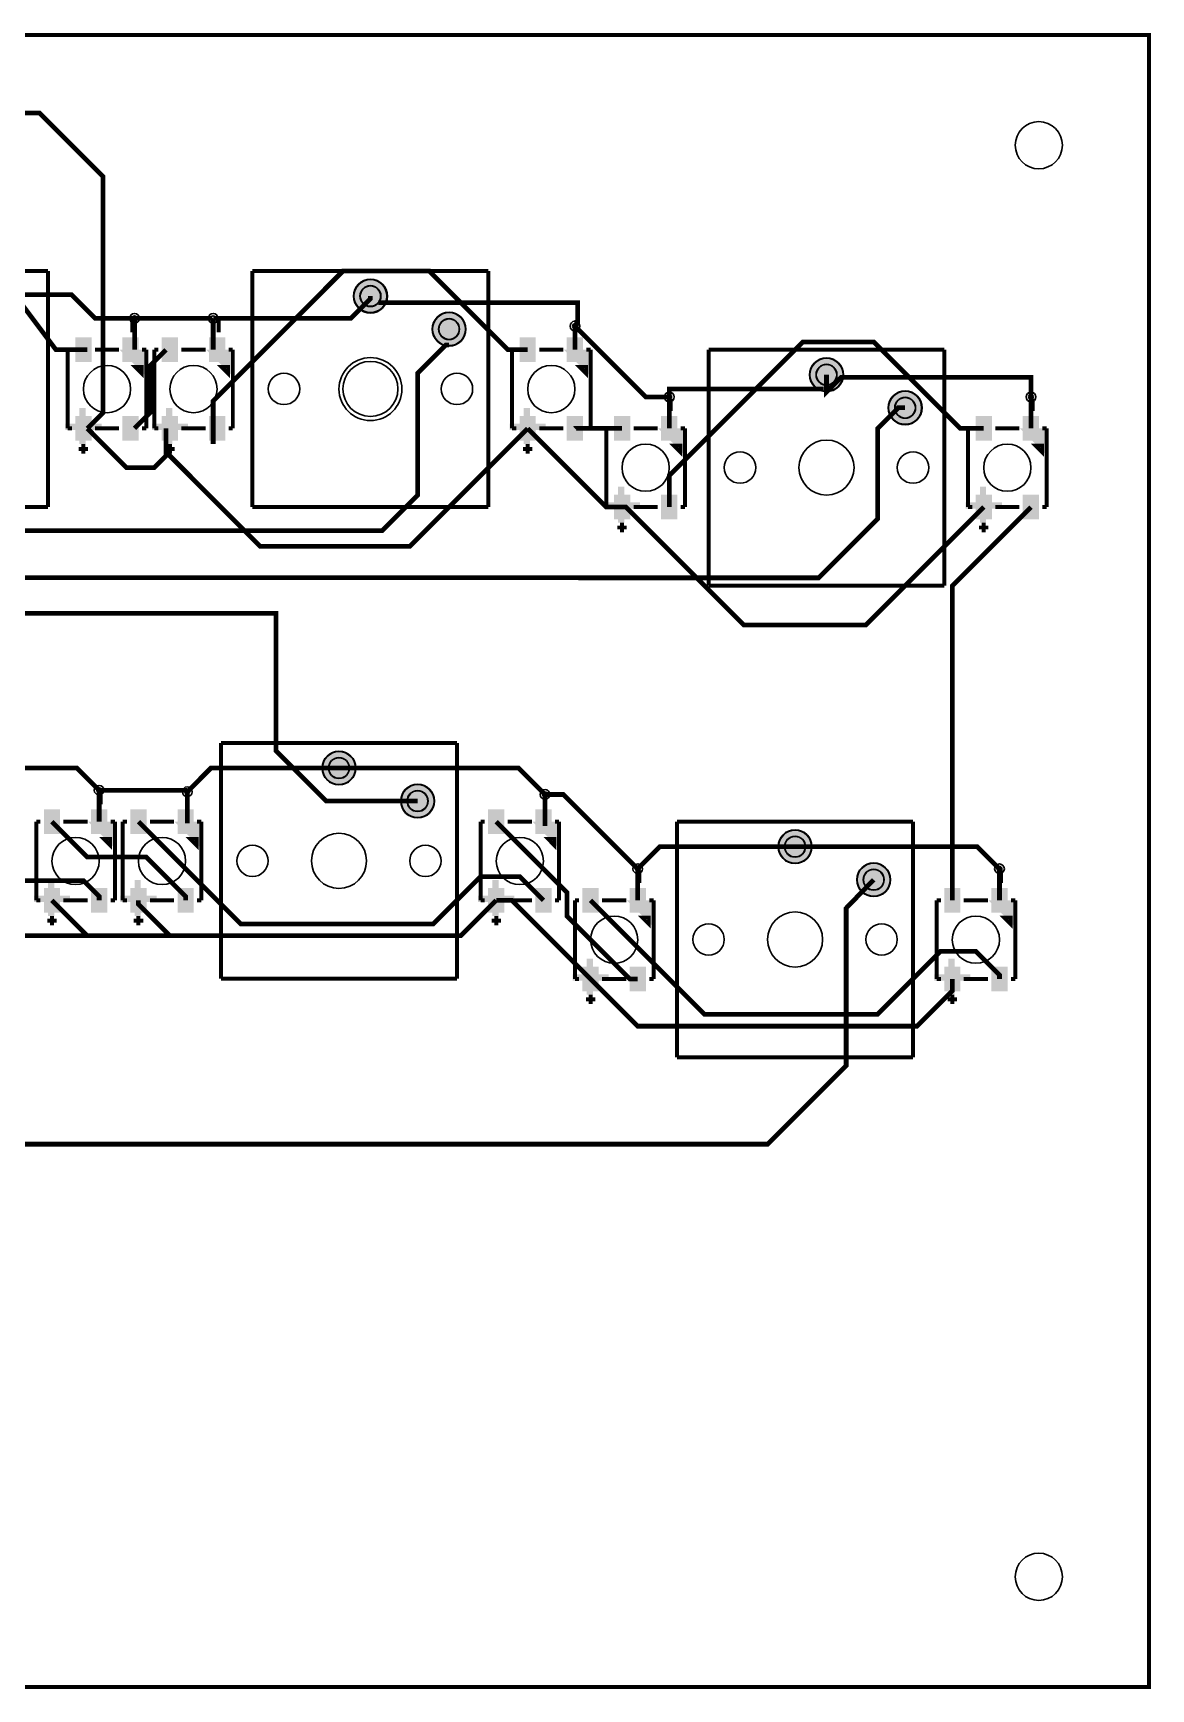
# Model space of a CAD drawing. Header units: millimetres. Extents: x -103 to 103, y -53 to 55.
# Drawn here: x 31.6 to 102.6, y -52.6 to 52.6 of the extents above; entities that cross this region are included whole.
import ezdxf

# ---------------------------------------------------------------- set-up
doc = ezdxf.new("R2010")
doc.units = ezdxf.units.MM
for name, color, linetype, true_color in [('BoardOutLine', 7, 'Continuous', 0xff00ff), ('BottomLayer', 7, 'Continuous', 0x0000ff), ('BottomSolderMaskLayer', 7, 'Continuous', 0xaa00ff), ('Document', 7, 'Continuous', 0xffffff), ('Hole', 7, 'Continuous', 0x222222), ('Inner1', 7, 'Continuous', 0x999966), ('Multi-Layer', 7, 'Continuous', 0xc0c0c0), ('TopLayer', 7, 'Continuous', 0xff0000), ('TopPasteMaskLayer', 7, 'Continuous', 0x808080), ('TopSilkLayer', 7, 'Continuous', 0xffcc00), ('TopSolderMaskLayer', 7, 'Continuous', 0x800080)]:
    doc.layers.add(name, color=color, linetype=linetype, true_color=true_color)

msp = doc.modelspace()

# ---------------------------------------------------------------- hatches: boundary and pattern name
at = {"layer": 'BottomSolderMaskLayer'}
for points in [[(51.9245999491999, 35.90982981965965, 1), (54.0754000508001, 35.90982981965965, 1)], [(56.9245999491999, 33.81000762001531, 1), (59.0754000508001, 33.81000762001531, 1)], [(80.9245999491999, 30.90982981965965, 1), (83.0754000508001, 30.90982981965965, 1)], [(85.9245999491999, 28.810007620015313, 1), (88.0754000508001, 28.810007620015313, 1)], [(49.9245999491999, 5.909829819659535, 1), (52.0754000508001, 5.909829819659535, 1)], [(54.9245999491999, 3.810007620015199, 1), (57.0754000508001, 3.810007620015199, 1)], [(78.9245999491999, 0.9098298196596488, 1), (81.0754000508001, 0.9098298196596488, 1)], [(83.92459994920013, -1.1899923799848011, 1), (86.07540005080033, -1.1899923799848011, 1)]]:
    msp.add_hatch(color=256, dxfattribs=at).paths.add_polyline_path(points)
at = {"layer": 'Document'}
for points in [[(37.1500127000254, 32.5), (37.05001270002526, 32.5), (37.1500127000254, 32.39999999999998), (38.75001270002531, 30.799999999999955), (38.75001270002531, 32.5)], [(42.649987299974555, 32.5), (42.549987299974646, 32.5), (42.649987299974555, 32.39999999999998), (44.24998729997469, 30.799999999999955), (44.24998729997469, 32.5)], [(65.40000000000009, 32.5), (65.30000000000018, 32.5), (65.40000000000009, 32.39999999999998), (67.00000000000023, 30.799999999999955), (67.00000000000023, 32.5)], [(34.500025400050845, 26.5), (34.500025400050845, 28.799999999999955), (34.8000254000508, 28.799999999999955), (34.90002540005071, 28.799999999999955), (34.90002540005071, 28.699999999999932), (34.90002540005071, 26.5), (34.500025400050845, 26.5)], [(40, 26.5), (40, 28.799999999999955), (40.3000254000508, 28.799999999999955), (40.40000000000009, 28.799999999999955), (40.40000000000009, 28.699999999999932), (40.40000000000009, 26.5), (40, 26.5)], [(62.750012700025536, 26.5), (62.750012700025536, 28.799999999999955), (63.05001270002549, 28.799999999999955), (63.15001270002563, 28.799999999999955), (63.15001270002563, 28.699999999999932), (63.15001270002563, 26.5), (62.750012700025536, 26.5)], [(33.59999999999991, 27.800000000000068), (33.59999999999991, 27.399999999999977), (35.90002540005071, 27.399999999999977), (35.90002540005071, 27.800000000000068)], [(39.100000000000136, 27.800000000000068), (39.100000000000136, 27.399999999999977), (41.399999999999864, 27.399999999999977), (41.399999999999864, 27.800000000000068)], [(61.8499872999746, 27.800000000000068), (61.8499872999746, 27.399999999999977), (64.1500127000254, 27.399999999999977), (64.1500127000254, 27.800000000000068)], [(71.40000000000009, 27.5), (71.29999999999995, 27.5), (71.40000000000009, 27.399999999999977), (73, 25.799999999999955), (73, 27.5)], [(94.40000000000009, 27.5), (94.30000000000018, 27.5), (94.40000000000009, 27.399999999999977), (96, 25.799999999999955), (96, 27.5)], [(68.75001270002554, 21.5), (68.75001270002554, 23.800000000000068), (69.05001270002549, 23.800000000000068), (69.1500127000254, 23.800000000000068), (69.1500127000254, 23.700000000000045), (69.1500127000254, 21.5), (68.75001270002554, 21.5)], [(91.75001270002531, 21.5), (91.75001270002531, 23.800000000000068), (92.05001270002526, 23.800000000000068), (92.1500127000254, 23.800000000000068), (92.1500127000254, 23.700000000000045), (92.1500127000254, 21.5), (91.75001270002531, 21.5)], [(67.8499872999746, 22.800000000000068), (67.8499872999746, 22.399999999999977), (70.1500127000254, 22.399999999999977), (70.1500127000254, 22.800000000000068)], [(90.8499872999746, 22.800000000000068), (90.8499872999746, 22.399999999999977), (93.1500127000254, 22.399999999999977), (93.1500127000254, 22.800000000000068)], [(35.1500127000254, 2.5), (35.049987299974646, 2.5), (35.1500127000254, 2.3999999999999773), (36.749987299974464, 0.8000000000000682), (36.749987299974464, 2.5)], [(40.6500127000254, 2.5), (40.55001270002549, 2.5), (40.6500127000254, 2.3999999999999773), (42.250012700025536, 0.8000000000000682), (42.250012700025536, 2.5)], [(63.40000000000009, 2.5), (63.299999999999955, 2.5), (63.40000000000009, 2.3999999999999773), (65, 0.8000000000000682), (65, 2.5)], [(32.50002540005062, -3.5), (32.50002540005062, -1.2000000000000455), (32.8000254000508, -1.2000000000000455), (32.899999999999864, -1.2000000000000455), (32.899999999999864, -1.3000000000000682), (32.899999999999864, -3.5), (32.50002540005062, -3.5)], [(38.000025400050845, -3.5), (38.000025400050845, -1.2000000000000455), (38.3000254000508, -1.2000000000000455), (38.400025400050936, -1.2000000000000455), (38.400025400050936, -1.3000000000000682), (38.400025400050936, -3.5), (38.000025400050845, -3.5)], [(60.750012700025536, -3.5), (60.750012700025536, -1.2000000000000455), (61.05001270002549, -1.2000000000000455), (61.1500127000254, -1.2000000000000455), (61.1500127000254, -1.3000000000000682), (61.1500127000254, -3.5), (60.750012700025536, -3.5)], [(31.59997459994929, -2.2000000000000455), (31.59997459994929, -2.6000000000000227), (33.899999999999864, -2.6000000000000227), (33.899999999999864, -2.2000000000000455)], [(37.100000000000136, -2.2000000000000455), (37.100000000000136, -2.6000000000000227), (39.400025400050936, -2.6000000000000227), (39.400025400050936, -2.2000000000000455)], [(59.8499872999746, -2.2000000000000455), (59.8499872999746, -2.6000000000000227), (62.1500127000254, -2.6000000000000227), (62.1500127000254, -2.2000000000000455)], [(69.39999999999986, -2.500025400050845), (69.29999999999995, -2.500025400050845), (69.39999999999986, -2.6000254000508676), (71, -4.200025400050777), (71, -2.500025400050845)], [(92.40000000000009, -2.5000000000001137), (92.30000000000018, -2.5000000000001137), (92.40000000000009, -2.6000000000000227), (94.00000000000023, -4.2000000000000455), (94.00000000000023, -2.5000000000001137)], [(66.75001270002531, -8.500025400050731), (66.75001270002531, -6.20002540005089), (67.05001270002549, -6.20002540005089), (67.1500127000254, -6.20002540005089), (67.1500127000254, -6.300025400050799), (67.1500127000254, -8.500025400050731), (66.75001270002531, -8.500025400050731)], [(89.75001270002554, -8.5), (89.75001270002554, -6.2000000000000455), (90.05001270002549, -6.2000000000000455), (90.15001270002563, -6.2000000000000455), (90.15001270002563, -6.300000000000068), (90.15001270002563, -8.5), (89.75001270002554, -8.5)], [(65.8499872999746, -7.20002540005089), (65.8499872999746, -7.600025400050754), (68.1500127000254, -7.600025400050754), (68.1500127000254, -7.20002540005089)], [(88.8499872999746, -7.199999999999932), (88.8499872999746, -7.600000000000023), (91.1500127000254, -7.600000000000023), (91.1500127000254, -7.199999999999932)]]:
    msp.add_hatch(color=256, dxfattribs=at).paths.add_polyline_path(points)
at = {"layer": 'Multi-Layer'}
for points in [[(51.95, 35.90982981965965, 1), (54.05, 35.90982981965965, 1)], [(56.95, 33.81000762001531, 1), (59.05, 33.81000762001531, 1)], [(80.95, 30.90982981965965, 1), (83.05, 30.90982981965965, 1)], [(85.95, 28.810007620015313, 1), (88.05, 28.810007620015313, 1)], [(49.95, 5.909829819659535, 1), (52.05, 5.909829819659535, 1)], [(54.95, 3.810007620015199, 1), (57.05, 3.810007620015199, 1)], [(78.95, 0.9098298196596488, 1), (81.05, 0.9098298196596488, 1)], [(83.95000000000023, -1.1899923799848011, 1), (86.05000000000022, -1.1899923799848011, 1)]]:
    msp.add_hatch(color=256, dxfattribs=at).paths.add_polyline_path(points)
at = {"layer": 'TopLayer'}
for points in [[(34.25102870205751, 31.749428498857014), (34.25102870205751, 33.250571501142986), (35.249250698501555, 33.250571501142986), (35.249250698501555, 31.749428498857014)], [(37.25077470154929, 31.749428498857014), (37.25077470154929, 33.250571501142986), (38.248996697993334, 33.250571501142986), (38.248996697993334, 31.749428498857014)], [(39.75102870205728, 31.749428498857014), (39.75102870205728, 33.250571501142986), (40.74922529845048, 33.250571501142986), (40.74922529845048, 31.749428498857014)], [(42.75074930149867, 31.749428498857014), (42.75074930149867, 33.250571501142986), (43.74899669799356, 33.250571501142986), (43.74899669799356, 31.749428498857014)], [(62.501016002031974, 31.749428498857014), (62.501016002031974, 33.250571501142986), (63.49923799847602, 33.250571501142986), (63.49923799847602, 31.749428498857014)], [(65.50076200152421, 31.749428498857014), (65.50076200152421, 33.250571501142986), (66.49898399796803, 33.250571501142986), (66.49898399796803, 31.749428498857014)], [(34.25102870205751, 26.750698501396982), (34.25102870205751, 28.249301498603018), (35.249250698501555, 28.249301498603018), (35.249250698501555, 26.750698501396982)], [(37.25077470154929, 26.750698501396982), (37.25077470154929, 28.249301498603018), (38.248996697993334, 28.249301498603018), (38.248996697993334, 26.750698501396982)], [(39.75102870205728, 26.750698501396982), (39.75102870205728, 28.249301498603018), (40.74922529845048, 28.249301498603018), (40.74922529845048, 26.750698501396982)], [(42.75074930149867, 26.750698501396982), (42.75074930149867, 28.249301498603018), (43.74899669799356, 28.249301498603018), (43.74899669799356, 26.750698501396982)], [(62.501016002031974, 26.750698501396982), (62.501016002031974, 28.249301498603018), (63.49923799847602, 28.249301498603018), (63.49923799847602, 26.750698501396982)], [(65.50076200152421, 26.750698501396982), (65.50076200152421, 28.249301498603018), (66.49898399796803, 28.249301498603018), (66.49898399796803, 26.750698501396982)], [(68.50101600203197, 26.749428498857014), (68.50101600203197, 28.250571501142986), (69.49923799847602, 28.250571501142986), (69.49923799847602, 26.749428498857014)], [(71.50076200152398, 26.749428498857014), (71.50076200152398, 28.250571501142986), (72.49898399796803, 28.250571501142986), (72.49898399796803, 26.749428498857014)], [(91.50101600203197, 26.749428498857014), (91.50101600203197, 28.250571501142986), (92.49923799847602, 28.250571501142986), (92.49923799847602, 26.749428498857014)], [(94.50076200152398, 26.749428498857014), (94.50076200152398, 28.250571501142986), (95.49898399796803, 28.250571501142986), (95.49898399796803, 26.749428498857014)], [(68.50101600203197, 21.750698501396982), (68.50101600203197, 23.249301498602904), (69.49923799847602, 23.249301498602904), (69.49923799847602, 21.750698501396982)], [(71.50076200152398, 21.750698501396982), (71.50076200152398, 23.249301498602904), (72.49898399796803, 23.249301498602904), (72.49898399796803, 21.750698501396982)], [(91.50101600203197, 21.750698501396982), (91.50101600203197, 23.249301498602904), (92.49923799847602, 23.249301498602904), (92.49923799847602, 21.750698501396982)], [(94.50076200152398, 21.750698501396982), (94.50076200152398, 23.249301498602904), (95.49898399796803, 23.249301498602904), (95.49898399796803, 21.750698501396982)], [(32.25102870205751, 1.7494284988569007), (32.25102870205751, 3.2505715011429857), (33.24922529845071, 3.2505715011429857), (33.24922529845071, 1.7494284988569007)], [(35.250749301498445, 1.7494284988569007), (35.250749301498445, 3.2505715011429857), (36.24897129794249, 3.2505715011429857), (36.24897129794249, 1.7494284988569007)], [(37.75102870205728, 1.7494284988569007), (37.75102870205728, 3.2505715011429857), (38.74925069850133, 3.2505715011429857), (38.74925069850133, 1.7494284988569007)], [(40.75077470154952, 1.7494284988569007), (40.75077470154952, 3.2505715011429857), (41.748996697993334, 3.2505715011429857), (41.748996697993334, 1.7494284988569007)], [(60.501016002031974, 1.7494284988569007), (60.501016002031974, 3.2505715011429857), (61.49923799847602, 3.2505715011429857), (61.49923799847602, 1.7494284988569007)], [(63.50076200152398, 1.7494284988569007), (63.50076200152398, 3.2505715011429857), (64.49898399796803, 3.2505715011429857), (64.49898399796803, 1.7494284988569007)], [(32.25102870205751, -3.2493014986030175), (32.25102870205751, -1.7506985013969825), (33.24922529845071, -1.7506985013969825), (33.24922529845071, -3.2493014986030175)], [(35.250749301498445, -3.2493014986030175), (35.250749301498445, -1.7506985013969825), (36.24897129794249, -1.7506985013969825), (36.24897129794249, -3.2493014986030175)], [(37.75102870205728, -3.2493014986030175), (37.75102870205728, -1.7506985013969825), (38.74925069850133, -1.7506985013969825), (38.74925069850133, -3.2493014986030175)], [(40.75077470154952, -3.2493014986030175), (40.75077470154952, -1.7506985013969825), (41.748996697993334, -1.7506985013969825), (41.748996697993334, -3.2493014986030175)], [(60.501016002031974, -3.2493014986030175), (60.501016002031974, -1.7506985013969825), (61.49923799847602, -1.7506985013969825), (61.49923799847602, -3.2493014986030175)], [(63.50076200152398, -3.2493014986030175), (63.50076200152398, -1.7506985013969825), (64.49898399796803, -1.7506985013969825), (64.49898399796803, -3.2493014986030175)], [(66.5010160020322, -3.2505969011938305), (66.5010160020322, -1.7494538989078592), (67.49923799847602, -1.7494538989078592), (67.49923799847602, -3.2505969011938305)], [(69.50076200152398, -3.2505969011938305), (69.50076200152398, -1.7494538989078592), (70.49898399796803, -1.7494538989078592), (70.49898399796803, -3.2505969011938305)], [(89.50101600203197, -3.2505715011430993), (89.50101600203197, -1.7494284988570143), (90.49923799847602, -1.7494284988570143), (90.49923799847602, -3.2505715011430993)], [(92.50076200152421, -3.2505715011430993), (92.50076200152421, -1.7494284988570143), (93.49898399796803, -1.7494284988570143), (93.49898399796803, -3.2505715011430993)], [(66.5010160020322, -8.249326898653862), (66.5010160020322, -6.750723901447827), (67.49923799847602, -6.750723901447827), (67.49923799847602, -8.249326898653862)], [(69.50076200152398, -8.249326898653862), (69.50076200152398, -6.750723901447827), (70.49898399796803, -6.750723901447827), (70.49898399796803, -8.249326898653862)], [(89.50101600203197, -8.249301498603018), (89.50101600203197, -6.7506985013969825), (90.49923799847602, -6.7506985013969825), (90.49923799847602, -8.249301498603018)], [(92.50076200152421, -8.249301498603018), (92.50076200152421, -6.7506985013969825), (93.49898399796803, -6.7506985013969825), (93.49898399796803, -8.249301498603018)]]:
    msp.add_hatch(color=256, dxfattribs=at).paths.add_polyline_path(points)
at = {"layer": 'TopPasteMaskLayer'}
for points in [[(34.25102870205751, 31.749428498857014), (34.25102870205751, 33.250571501142986), (35.249250698501555, 33.250571501142986), (35.249250698501555, 31.749428498857014)], [(37.25077470154929, 31.749428498857014), (37.25077470154929, 33.250571501142986), (38.248996697993334, 33.250571501142986), (38.248996697993334, 31.749428498857014)], [(39.75102870205728, 31.749428498857014), (39.75102870205728, 33.250571501142986), (40.74922529845048, 33.250571501142986), (40.74922529845048, 31.749428498857014)], [(42.75074930149867, 31.749428498857014), (42.75074930149867, 33.250571501142986), (43.74899669799356, 33.250571501142986), (43.74899669799356, 31.749428498857014)], [(62.501016002031974, 31.749428498857014), (62.501016002031974, 33.250571501142986), (63.49923799847602, 33.250571501142986), (63.49923799847602, 31.749428498857014)], [(65.50076200152421, 31.749428498857014), (65.50076200152421, 33.250571501142986), (66.49898399796803, 33.250571501142986), (66.49898399796803, 31.749428498857014)], [(34.25102870205751, 26.750698501396982), (34.25102870205751, 28.249301498603018), (35.249250698501555, 28.249301498603018), (35.249250698501555, 26.750698501396982)], [(37.25077470154929, 26.750698501396982), (37.25077470154929, 28.249301498603018), (38.248996697993334, 28.249301498603018), (38.248996697993334, 26.750698501396982)], [(39.75102870205728, 26.750698501396982), (39.75102870205728, 28.249301498603018), (40.74922529845048, 28.249301498603018), (40.74922529845048, 26.750698501396982)], [(42.75074930149867, 26.750698501396982), (42.75074930149867, 28.249301498603018), (43.74899669799356, 28.249301498603018), (43.74899669799356, 26.750698501396982)], [(62.501016002031974, 26.750698501396982), (62.501016002031974, 28.249301498603018), (63.49923799847602, 28.249301498603018), (63.49923799847602, 26.750698501396982)], [(65.50076200152421, 26.750698501396982), (65.50076200152421, 28.249301498603018), (66.49898399796803, 28.249301498603018), (66.49898399796803, 26.750698501396982)], [(68.50101600203197, 26.749428498857014), (68.50101600203197, 28.250571501142986), (69.49923799847602, 28.250571501142986), (69.49923799847602, 26.749428498857014)], [(71.50076200152398, 26.749428498857014), (71.50076200152398, 28.250571501142986), (72.49898399796803, 28.250571501142986), (72.49898399796803, 26.749428498857014)], [(91.50101600203197, 26.749428498857014), (91.50101600203197, 28.250571501142986), (92.49923799847602, 28.250571501142986), (92.49923799847602, 26.749428498857014)], [(94.50076200152398, 26.749428498857014), (94.50076200152398, 28.250571501142986), (95.49898399796803, 28.250571501142986), (95.49898399796803, 26.749428498857014)], [(68.50101600203197, 21.750698501396982), (68.50101600203197, 23.249301498602904), (69.49923799847602, 23.249301498602904), (69.49923799847602, 21.750698501396982)], [(71.50076200152398, 21.750698501396982), (71.50076200152398, 23.249301498602904), (72.49898399796803, 23.249301498602904), (72.49898399796803, 21.750698501396982)], [(91.50101600203197, 21.750698501396982), (91.50101600203197, 23.249301498602904), (92.49923799847602, 23.249301498602904), (92.49923799847602, 21.750698501396982)], [(94.50076200152398, 21.750698501396982), (94.50076200152398, 23.249301498602904), (95.49898399796803, 23.249301498602904), (95.49898399796803, 21.750698501396982)], [(32.25102870205751, 1.7494284988569007), (32.25102870205751, 3.2505715011429857), (33.24922529845071, 3.2505715011429857), (33.24922529845071, 1.7494284988569007)], [(35.250749301498445, 1.7494284988569007), (35.250749301498445, 3.2505715011429857), (36.24897129794249, 3.2505715011429857), (36.24897129794249, 1.7494284988569007)], [(37.75102870205728, 1.7494284988569007), (37.75102870205728, 3.2505715011429857), (38.74925069850133, 3.2505715011429857), (38.74925069850133, 1.7494284988569007)], [(40.75077470154952, 1.7494284988569007), (40.75077470154952, 3.2505715011429857), (41.748996697993334, 3.2505715011429857), (41.748996697993334, 1.7494284988569007)], [(60.501016002031974, 1.7494284988569007), (60.501016002031974, 3.2505715011429857), (61.49923799847602, 3.2505715011429857), (61.49923799847602, 1.7494284988569007)], [(63.50076200152398, 1.7494284988569007), (63.50076200152398, 3.2505715011429857), (64.49898399796803, 3.2505715011429857), (64.49898399796803, 1.7494284988569007)], [(32.25102870205751, -3.2493014986030175), (32.25102870205751, -1.7506985013969825), (33.24922529845071, -1.7506985013969825), (33.24922529845071, -3.2493014986030175)], [(35.250749301498445, -3.2493014986030175), (35.250749301498445, -1.7506985013969825), (36.24897129794249, -1.7506985013969825), (36.24897129794249, -3.2493014986030175)], [(37.75102870205728, -3.2493014986030175), (37.75102870205728, -1.7506985013969825), (38.74925069850133, -1.7506985013969825), (38.74925069850133, -3.2493014986030175)], [(40.75077470154952, -3.2493014986030175), (40.75077470154952, -1.7506985013969825), (41.748996697993334, -1.7506985013969825), (41.748996697993334, -3.2493014986030175)], [(60.501016002031974, -3.2493014986030175), (60.501016002031974, -1.7506985013969825), (61.49923799847602, -1.7506985013969825), (61.49923799847602, -3.2493014986030175)], [(63.50076200152398, -3.2493014986030175), (63.50076200152398, -1.7506985013969825), (64.49898399796803, -1.7506985013969825), (64.49898399796803, -3.2493014986030175)], [(66.5010160020322, -3.2505969011938305), (66.5010160020322, -1.7494538989078592), (67.49923799847602, -1.7494538989078592), (67.49923799847602, -3.2505969011938305)], [(69.50076200152398, -3.2505969011938305), (69.50076200152398, -1.7494538989078592), (70.49898399796803, -1.7494538989078592), (70.49898399796803, -3.2505969011938305)], [(89.50101600203197, -3.2505715011430993), (89.50101600203197, -1.7494284988570143), (90.49923799847602, -1.7494284988570143), (90.49923799847602, -3.2505715011430993)], [(92.50076200152421, -3.2505715011430993), (92.50076200152421, -1.7494284988570143), (93.49898399796803, -1.7494284988570143), (93.49898399796803, -3.2505715011430993)], [(66.5010160020322, -8.249326898653862), (66.5010160020322, -6.750723901447827), (67.49923799847602, -6.750723901447827), (67.49923799847602, -8.249326898653862)], [(69.50076200152398, -8.249326898653862), (69.50076200152398, -6.750723901447827), (70.49898399796803, -6.750723901447827), (70.49898399796803, -8.249326898653862)], [(89.50101600203197, -8.249301498603018), (89.50101600203197, -6.7506985013969825), (90.49923799847602, -6.7506985013969825), (90.49923799847602, -8.249301498603018)], [(92.50076200152421, -8.249301498603018), (92.50076200152421, -6.7506985013969825), (93.49898399796803, -6.7506985013969825), (93.49898399796803, -8.249301498603018)]]:
    msp.add_hatch(color=256, dxfattribs=at).paths.add_polyline_path(points)
at = {"layer": 'TopSolderMaskLayer'}
for points in [[(51.9245999491999, 35.90982981965965, 1), (54.0754000508001, 35.90982981965965, 1)], [(56.9245999491999, 33.81000762001531, 1), (59.0754000508001, 33.81000762001531, 1)], [(34.23412802309463, 31.711305841966578), (34.23412802309463, 33.28870706128498), (35.26615653876502, 33.28870706128498), (35.26615653876502, 31.711305841966578)], [(37.23387402258663, 31.711305841966578), (37.23387402258663, 33.28870706128498), (38.265902538256796, 33.28870706128498), (38.265902538256796, 31.711305841966578)], [(39.734123722010736, 31.711305841966578), (39.734123722010736, 33.28870706128498), (40.76612597741337, 33.28870706128498), (40.76612597741337, 31.711305841966578)], [(42.73384346123521, 31.711305841966578), (42.73384346123521, 33.28870706128498), (43.76589823717313, 33.28870706128498), (43.76589823717313, 31.711305841966578)], [(62.48410844133514, 31.711305841966578), (62.48410844133514, 33.28870706128498), (63.516136957005074, 33.28870706128498), (63.516136957005074, 31.711305841966578)], [(65.48385444082737, 31.711305841966578), (65.48385444082737, 33.28870706128498), (66.51588295649708, 33.28870706128498), (66.51588295649708, 31.711305841966578)], [(80.9245999491999, 30.90982981965965, 1), (83.0754000508001, 30.90982981965965, 1)], [(85.9245999491999, 28.810007620015313, 1), (88.0754000508001, 28.810007620015313, 1)], [(34.23412802309463, 26.71264036076468), (34.23412802309463, 28.287372542487105), (35.26615653876502, 28.287372542487105), (35.26615653876502, 26.71264036076468)], [(37.23387402258663, 26.71264036076468), (37.23387402258663, 28.287372542487105), (38.265902538256796, 28.287372542487105), (38.265902538256796, 26.71264036076468)], [(39.734123722010736, 26.71264036076468), (39.734123722010736, 28.287372542487105), (40.76612597741337, 28.287372542487105), (40.76612597741337, 26.71264036076468)], [(42.73384346123521, 26.71264036076468), (42.73384346123521, 28.287372542487105), (43.76589823717313, 28.287372542487105), (43.76589823717313, 26.71264036076468)], [(62.48410844133514, 26.71264036076468), (62.48410844133514, 28.287372542487105), (63.516136957005074, 28.287372542487105), (63.516136957005074, 26.71264036076468)], [(65.48385444082737, 26.71264036076468), (65.48385444082737, 28.287372542487105), (66.51588295649708, 28.287372542487105), (66.51588295649708, 26.71264036076468)], [(68.48410844133537, 26.711305841966578), (68.48410844133537, 28.288707061285095), (69.51613695700507, 28.288707061285095), (69.51613695700507, 26.711305841966578)], [(71.48385444082714, 26.711305841966578), (71.48385444082714, 28.288707061285095), (72.51588295649708, 28.288707061285095), (72.51588295649708, 26.711305841966578)], [(91.48410844133514, 26.711305841966578), (91.48410844133514, 28.288707061285095), (92.51613695700507, 28.288707061285095), (92.51613695700507, 26.711305841966578)], [(94.48385444082737, 26.711305841966578), (94.48385444082737, 28.288707061285095), (95.51588295649731, 28.288707061285095), (95.51588295649731, 26.711305841966578)], [(68.48410844133537, 21.71264036076468), (68.48410844133537, 23.28737254248699), (69.51613695700507, 23.28737254248699), (69.51613695700507, 21.71264036076468)], [(71.48385444082714, 21.71264036076468), (71.48385444082714, 23.28737254248699), (72.51588295649708, 23.28737254248699), (72.51588295649708, 21.71264036076468)], [(91.48410844133514, 21.71264036076468), (91.48410844133514, 23.28737254248699), (92.51613695700507, 23.28737254248699), (92.51613695700507, 21.71264036076468)], [(94.48385444082737, 21.71264036076468), (94.48385444082737, 23.28737254248699), (95.51588295649731, 23.28737254248699), (95.51588295649731, 21.71264036076468)], [(49.9245999491999, 5.909829819659535, 1), (52.0754000508001, 5.909829819659535, 1)], [(54.9245999491999, 3.810007620015199, 1), (57.0754000508001, 3.810007620015199, 1)], [(32.234128023094854, 1.711305841966464), (32.234128023094854, 3.288707061285095), (33.26613027849726, 3.288707061285095), (33.26613027849726, 1.711305841966464)], [(35.2338477623191, 1.711305841966464), (35.2338477623191, 3.288707061285095), (36.265876277989264, 3.288707061285095), (36.265876277989264, 1.711305841966464)], [(37.734123722010736, 1.711305841966464), (37.734123722010736, 3.288707061285095), (38.76615223768067, 3.288707061285095), (38.76615223768067, 1.711305841966464)], [(40.73386972150297, 1.711305841966464), (40.73386972150297, 3.288707061285095), (41.76589823717268, 3.288707061285095), (41.76589823717268, 1.711305841966464)], [(60.484108441335366, 1.711305841966464), (60.484108441335366, 3.288707061285095), (61.5161369570053, 3.288707061285095), (61.5161369570053, 1.711305841966464)], [(63.483854440827145, 1.711305841966464), (63.483854440827145, 3.288707061285095), (64.51588295649708, 3.288707061285095), (64.51588295649708, 1.711305841966464)], [(78.9245999491999, 0.9098298196596488, 1), (81.0754000508001, 0.9098298196596488, 1)], [(83.92459994920013, -1.1899923799848011, 1), (86.07540005080033, -1.1899923799848011, 1)], [(32.234128023094854, -3.2873725424869917), (32.234128023094854, -1.712640360764567), (33.26613027849726, -1.712640360764567), (33.26613027849726, -3.2873725424869917)], [(35.2338477623191, -3.2873725424869917), (35.2338477623191, -1.712640360764567), (36.265876277989264, -1.712640360764567), (36.265876277989264, -3.2873725424869917)], [(37.734123722010736, -3.2873725424869917), (37.734123722010736, -1.712640360764567), (38.76615223768067, -1.712640360764567), (38.76615223768067, -3.2873725424869917)], [(40.73386972150297, -3.2873725424869917), (40.73386972150297, -1.712640360764567), (41.76589823717268, -1.712640360764567), (41.76589823717268, -3.2873725424869917)], [(60.484108441335366, -3.2873725424869917), (60.484108441335366, -1.712640360764567), (61.5161369570053, -1.712640360764567), (61.5161369570053, -3.2873725424869917)], [(63.483854440827145, -3.2873725424869917), (63.483854440827145, -1.712640360764567), (64.51588295649708, -1.712640360764567), (64.51588295649708, -3.2873725424869917)], [(66.48410844133537, -3.2887208484094117), (66.48410844133537, -1.7113196290907808), (67.51613695700507, -1.7113196290907808), (67.51613695700507, -3.2887208484094117)], [(69.48385444082714, -3.2887208484094117), (69.48385444082714, -1.7113196290907808), (70.51588295649708, -1.7113196290907808), (70.51588295649708, -3.2887208484094117)], [(89.48410844133514, -3.288707061285095), (89.48410844133514, -1.711305841966464), (90.51613695700507, -1.711305841966464), (90.51613695700507, -3.288707061285095)], [(92.48386304299493, -3.288707061285095), (92.48386304299493, -1.711305841966464), (93.51589155866463, -1.711305841966464), (93.51589155866463, -3.288707061285095)], [(66.48410844133537, -8.287386329611422), (66.48410844133537, -6.712654147888998), (67.51613695700507, -6.712654147888998), (67.51613695700507, -8.287386329611422)], [(69.48385444082714, -8.287386329611422), (69.48385444082714, -6.712654147888998), (70.51588295649708, -6.712654147888998), (70.51588295649708, -8.287386329611422)], [(89.48410844133514, -8.287359639235433), (89.48410844133514, -6.712627457513008), (90.51613695700507, -6.712627457513008), (90.51613695700507, -8.287359639235433)], [(92.48386304299493, -8.287359639235433), (92.48386304299493, -6.712627457513008), (93.51589155866463, -6.712627457513008), (93.51589155866463, -8.287359639235433)]]:
    msp.add_hatch(color=256, dxfattribs=at).paths.add_polyline_path(points)

# ---------------------------------------------------------------- linework, layer by layer
at = {"layer": 'BoardOutLine', "const_width": 0.25400050800101603}
msp.add_lwpolyline([(-102.5, 52.5), (102.5, 52.5), (102.5, -52.5), (-102.5, -52.5), (-102.5, 52.5)], close=True, dxfattribs=at)
at = {"layer": 'BottomLayer', "const_width": 0.30000000000000004}
for points in [[(23.31991363982729, 34.499974599949155), (24.8198628397256, 35.99997459994927), (33.999974599949155, 35.99997459994927), (35.50007620015231, 34.499872999746), (38, 34.499872999746)], [(42.999745999492006, 34.50088900177798), (51.750063500127, 34.50088900177798), (53, 35.75082550165109), (53, 35.9099314198628)], [(66, 34), (66.17495554991115, 34.17495554991115), (66.17495554991115, 35.499974599949155), (53.499974599949155, 35.499974599949155)], [(38, 34.49984759969516), (42.999974599949155, 34.49984759969516), (43, 34.499872999746)], [(66, 34), (70.49997459994916, 29.50002540005073), (71.99997459994916, 29.50002540005073)], [(95.0012700025402, 29.49961899923801), (95.0012700025402, 30.749301498603018), (82.93116586233168, 30.749301498603018), (81.99898399796803, 29.819659639319298), (81.99898399796803, 30.90932181864366)], [(71.99898399796803, 29.49961899923801), (71.99898399796803, 30), (81.82118364236726, 30)], [(35.750012700025536, 4.5), (34.34008128016262, 5.9099314198629145), (23.000000000000227, 5.9099314198629145)], [(41.350012700025445, 4.399999999999977), (42.85994411988827, 5.9099314198629145), (51, 5.9099314198629145)], [(64.10000000000014, 4.228727457454852), (62.418796037592074, 5.9099314198629145), (51, 5.9099314198629145)], [(41.350012700025445, 4.399999999999977), (41.250012700025536, 4.5), (35.750012700025536, 4.5)], [(70, -0.5), (65.27127254254515, 4.228727457454852), (64.10000000000014, 4.228727457454852)], [(70, -0.5), (71.40993141986291, 0.9099314198628008), (80, 0.9099314198628008)], [(93, -0.4998729997460032), (91.59017018034046, 0.9099568199136456), (80, 0.9099568199136456)]]:
    msp.add_lwpolyline(points, dxfattribs=at)
at = {"layer": 'BottomSolderMaskLayer'}
for centre, radius in [((53, 35.90982981965965), 1.0754000508001016), ((53, 35.91000762001522), 0.665736848217168), ((58, 33.81000762001531), 1.0754000508001016), ((58, 33.81000762001531), 0.665736848217168), ((82, 30.90982981965965), 1.0754000508001016), ((82, 30.91000762001522), 0.665736848217168), ((87, 28.810007620015313), 1.0754000508001016), ((87, 28.810007620015313), 0.665736848217168), ((51, 5.909829819659535), 1.0754000508001016), ((51, 5.910007620015222), 0.665736848217168), ((56, 3.810007620015199), 1.0754000508001016), ((56, 3.810007620015199), 0.665736848217168), ((80, 0.9098298196596488), 1.0754000508001016), ((80, 0.9100076200152216), 0.665736848217168), ((85.00000000000023, -1.1899923799848011), 1.0754000508001016), ((85.00000000000023, -1.1899923799848011), 0.665736848217168)]:
    msp.add_circle(centre, radius, dxfattribs=at)
at = {"layer": 'Hole'}
for centre in [(38, 34.499872999746), (43, 34.499872999746), (66, 34), (72, 29.499872999746003), (95, 29.499872999746003), (35.750063500127, 4.499872999746003), (41.350012700025445, 4.400050800101553), (64.10007620015244, 4.228600457200969), (70, -0.5001270002539968), (93, -0.4998729997460032)]:
    msp.add_circle(centre, 0.15240030480060962, dxfattribs=at)
at = {"layer": 'Inner1', "const_width": 0.30000000000000004}
for points in [[(-46.50749301498604, -17.75463550927111), (-50.24130048260099, -13.995427990856001), (-50.24130048260099, -4.749809499619005), (-8.498856997714029, -4.749809499619005), (17.24917449834902, 21.00076200152398), (53.749047498095024, 21.00076200152398), (55.99949199898401, 23.25120650241297), (55.99949199898401, 31.000762001524095), (57.8105156210313, 32.80924561849122), (58.0010160020322, 32.80924561849122)], [(-49.000025400050845, -12.499974599949155), (-49.000025400050845, -5.749987299974691), (-7.499949199898424, -5.749987299974691), (16.256032512065076, 18.00863601727201), (81.5, 18), (85.25001270002531, 21.750012700025422), (85.25001270002531, 27.5), (86.56012192024377, 28.810109220218465), (87, 28.810109220218465)], [(-45.99949199898401, -16.751333502666967), (-48.001016002031974, -14.749809499619005), (-48.001016002031974, -7.500635001270098), (-2.7508255016509793, -7.500635001270098), (20.50038100076199, 15.7505715011431), (47.000254000507994, 15.7505715011431), (47.000254000507994, 7.000254000507994), (50.1905003810009, 3.810007620015199), (55.99949199898401, 3.810007620015199)], [(-41.750063500127, -14.500889001778091), (-41.99898399796791, -14.749809499619005), (-41.99898399796791, -18.001016002031974), (78.249936499873, -18.001016002031974), (83.2512065024132, -12.999745999492006), (83.25001270002531, -3), (85.00000000000023, -1.1898907797815355)]]:
    msp.add_lwpolyline(points, dxfattribs=at)
at = {"layer": 'Multi-Layer'}
for centre, radius in [((95.50012700025422, 45.49987299974589), 1.5000000000000002), ((53, 35.90982981965965), 1.05), ((53, 35.91000762001522), 0.6500127000254001), ((38, 34.499872999746), 0.31000762001524007), ((43, 34.499872999746), 0.31000762001524007), ((58, 33.81000762001531), 1.05), ((58, 33.81000762001531), 0.6500127000254001), ((66, 34), 0.31000762001524007), ((53, 30), 2), ((53, 30.00990601981198), 1.7500127000254002), ((82, 30.90982981965965), 1.05), ((47.500127000254, 30.00990601981198), 1), ((58.500127000254, 30.00990601981198), 1), ((82, 30.91000762001522), 0.6500127000254001), ((72, 29.499872999746003), 0.31000762001524007), ((87, 28.810007620015313), 1.05), ((95, 29.499872999746003), 0.31000762001524007), ((87, 28.810007620015313), 0.6500127000254001), ((82, 25.00990601981198), 1.7500127000254002), ((76.500127000254, 25.00990601981198), 1), ((87.500127000254, 25.00990601981198), 1), ((51, 5.909829819659535), 1.05), ((51, 5.910007620015222), 0.6500127000254001), ((35.750063500127, 4.499872999746003), 0.31000762001524007), ((41.350012700025445, 4.400050800101553), 0.31000762001524007), ((56, 3.810007620015199), 1.05), ((56, 3.810007620015199), 0.6500127000254001), ((64.10007620015244, 4.228600457200969), 0.31000762001524007), ((51, 0.009906019812092381), 1.7500127000254002), ((80, 0.9098298196596488), 1.05), ((80, 0.9100076200152216), 0.6500127000254001), ((45.500127000254, 0.009906019812092381), 1), ((56.500127000254, 0.009906019812092381), 1), ((70, -0.5001270002539968), 0.31000762001524007), ((85.00000000000023, -1.1899923799848011), 1.05), ((85.00000000000023, -1.1899923799848011), 0.6500127000254001), ((93, -0.4998729997460032), 0.31000762001524007), ((74.500127000254, -4.990093980188021), 1), ((80, -4.990093980188021), 1.7500127000254002), ((85.500127000254, -4.990093980188021), 1), ((95.50012700025422, -45.500127000254), 1.5000000000000002)]:
    msp.add_circle(centre, radius, dxfattribs=at)
at = {"layer": 'TopLayer', "const_width": 0.30000000000000004}
for points in [[(35.00127000253997, 27.500635001269984), (35.99949199898401, 28.498856997713915), (35.99949199898401, 43.500127000254), (31.950723901447873, 47.54889509779014), (30, 47.54889509779014)], [(14.998729997460032, 27.500635001269984), (14.998729997460032, 30.248920497841027), (22.250444500889216, 37.500635001269984), (29.250698501396982, 37.500635001269984), (33, 32.5), (35.000254000507994, 32.499872999746)], [(43, 26.499898399796848), (43, 29.249987299974578), (51.250063500127, 37.5), (56.75001270002531, 37.5), (61.75013970027953, 32.499872999746), (63.000254000507994, 32.499872999746)], [(38, 32.49984759969516), (38, 32.49984759969516), (38, 34.499872999746)], [(42.999974599949155, 34.5), (43, 32.499872999746)], [(65.99994919989854, 32.49984759969516), (65.99994919989854, 34), (66, 34)], [(40, 32.499872999746), (39, 31.499872999746003), (39, 28.499872999746003), (38, 27.499872999746003)], [(71.99898399796803, 22.499364998730016), (71.99898399796803, 24.500889001777978), (80.50038100076199, 32.999745999492006), (85.00127000253997, 32.999745999492006), (90.50038100076199, 27.500635001269984), (92.00152400304796, 27.500635001269984)], [(72, 27.499822199644314), (72, 29.49994919989831)], [(95.00002540005084, 27.499695199390317), (95.00002540005084, 29.499822199644427)], [(35.00127000253997, 27.500635001269984), (37.50063500127021, 25.001270002539968), (39.248158496317046, 25.001270002539968), (40, 25.750571501142986), (40, 26.499872999746003)], [(63.000254000507994, 27.499872999746003), (55.50038100076199, 19.999999999999886), (46.000025400050845, 19.999999999999886), (40, 26.00002540005073), (40, 26.499898399796848)], [(40, 27.499872999746003), (40, 26.499872999746003)], [(63.000254000507994, 27.499872999746003), (68.000254000508, 22.499872999746003), (69.00020320040653, 22.499872999746003)], [(66, 27.499872999746003), (66.00002540005084, 27.499898399796848), (69.00020320040653, 27.499898399796848)], [(92.000254000508, 22.499872999746003), (84.50038100076199, 15), (76.75001270002531, 15), (69.25013970027953, 22.499872999746003), (69.00025400050822, 22.499872999746003)], [(95.0012700025402, 22.499364998730016), (90, 17.500635001269984), (90, -2.499364998730016)], [(35.75008890017784, 2.499491998983899), (35.75008890017784, 4.499695199390317)], [(41.35003810007629, 2.39949199898399), (41.35003810007629, 4.399618999237987)], [(64.10007620015244, 2.228575057150124), (64.10007620015244, 4.228600457200969)], [(10.000254000507994, 2.499872999746003), (13.250139700279533, -0.7500127000254224), (15, -0.7500127000254224), (18.24998729997469, -4), (27.250012700025536, -4), (30, -1.2500127000254224), (34.750012700025536, -1.2500127000254224), (35.74998729997469, -2.2499872999746913), (35.74998729997469, -2.499872999746003)], [(32.750241300482685, 2.499872999746003), (35.000127000254, 0.24998729997457758), (38.75001270002531, 0.24998729997457758), (41.250012700025536, -2.2500127000254224), (41.250012700025536, -2.499872999746003)], [(38.25001270002531, 2.499872999746003), (44.74988569977131, -4), (57, -4), (60, -1), (62.5, -1), (63.999872999746, -2.499872999746003)], [(61.00025400050822, 2.499872999746003), (65.5, -1.9998729997460032), (65.5, -3.5), (69.500127000254, -7.500127000253997), (70, -7.500127000253997)], [(70.00005080010146, -2.5003556007111456), (70.00005080010146, -0.5002032004064176)], [(93.00002540005084, -2.5000000000001137), (93.00002540005084, -0.499898399796848), (93, -0.4998729997460032)], [(10.000254000507994, -2.499872999746003), (11.250114300228688, -1.2500127000254224), (14.5, -1.2500127000254224), (18, -4.750012700025422), (35.00038100076222, -4.750012700025422)], [(40.25001270002531, -4.750012700025422), (35.00038100076222, -4.750012700025422), (32.750241300482685, -2.499872999746003)], [(61.00025400050822, -2.499872999746003), (58.75011430022869, -4.750012700025422), (40.25001270002531, -4.750012700025422), (38.25001270002531, -2.7500127000254224), (38.25001270002531, -2.499872999746003)], [(67.000254000508, -7.500127000253997), (62, -2.499872999746003), (61.00025400050822, -2.499872999746003)], [(67.000254000508, -2.500127000253997), (74.2501397002793, -9.750012700025422), (85.25001270002531, -9.750012700025422), (89.25001270002554, -5.750012700025422), (91.5, -5.750012700025422), (93, -7.250012700025422), (93, -7.500127000253997)], [(67.000254000508, -7.500127000253997), (70.000127000254, -10.5), (87.75001270002554, -10.5), (90.000254000508, -8.249758699517429), (90.000254000508, -7.500127000253997)]]:
    msp.add_lwpolyline(points, dxfattribs=at)
at = {"layer": 'TopSilkLayer', "const_width": 0.25400050800101603}
for points in [[(17.499974599949155, 37.50703581407163), (32.50002540005062, 37.50703581407163)], [(32.50002540005062, 22.506985013970052), (32.50002540005062, 37.50703581407163)], [(45.499974599949155, 22.5099822199644), (45.499974599949155, 37.51003302006609)], [(45.499974599949155, 37.51003302006609), (60.500025400050845, 37.51003302006609)], [(60.500025400050845, 22.5099822199644), (60.500025400050845, 37.51003302006609)], [(37.850012700025445, 34.39999999999998), (37.850012700025445, 33.59999999999991)], [(43.3499872999746, 34.39999999999998), (43.3499872999746, 33.59999999999991)], [(66.10000000000014, 34.39999999999998), (66.10000000000014, 33.59999999999991)], [(74.49997459994938, 17.5099822199644), (74.49997459994938, 32.51003302006609)], [(74.49997459994938, 32.51003302006609), (89.50002540005084, 32.51003302006609)], [(89.50002540005084, 17.5099822199644), (89.50002540005084, 32.51003302006609)], [(33.75013970027953, 32.49949199898401), (34.01988823977649, 32.49949199898401)], [(33.75013970027953, 27.499491998984013), (33.75013970027953, 32.49949199898401)], [(35.48039116078235, 32.49949199898401), (37.0196342392685, 32.49949199898401)], [(38.48013716027435, 32.49949199898401), (38.750139700279306, 32.49949199898401)], [(38.750139700279306, 27.499491998984013), (38.750139700279306, 32.49949199898401)], [(39.25011430022846, 32.49949199898401), (39.519862839725874, 32.49949199898401)], [(39.25011430022846, 27.499491998984013), (39.25011430022846, 32.49949199898401)], [(40.98036576073173, 32.49949199898401), (42.51960883921765, 32.49949199898401)], [(43.98011176022351, 32.49949199898401), (44.25013970027953, 32.49949199898401)], [(44.25013970027953, 27.499491998984013), (44.25013970027953, 32.49949199898401)], [(62.000127000254, 32.49949199898401), (62.26987553975118, 32.49949199898401)], [(62.000127000254, 27.499491998984013), (62.000127000254, 32.49949199898401)], [(63.73037846075704, 32.49949199898401), (65.26962153924319, 32.49949199898401)], [(66.73012446024904, 32.49949199898401), (67.000127000254, 32.49949199898401)], [(67.000127000254, 27.499491998984013), (67.000127000254, 32.49949199898401)], [(72.09999999999991, 29.399999999999977), (72.09999999999991, 28.600000000000023)], [(95.09999999999991, 29.399999999999977), (95.09999999999991, 28.600000000000023)], [(33.75013970027953, 27.499491998984013), (34.01988823977649, 27.499491998984013)], [(35.48039116078235, 27.499491998984013), (37.0196342392685, 27.499491998984013)], [(38.48013716027435, 27.499491998984013), (38.750139700279306, 27.499491998984013)], [(39.25011430022846, 27.499491998984013), (39.519862839725874, 27.499491998984013)], [(40.98036576073173, 27.499491998984013), (42.51960883921765, 27.499491998984013)], [(43.98011176022351, 27.499491998984013), (44.25013970027953, 27.499491998984013)], [(62.000127000254, 27.499491998984013), (62.26987553975118, 27.499491998984013)], [(63.73037846075704, 27.499491998984013), (65.26962153924319, 27.499491998984013)], [(66.73012446024904, 27.499491998984013), (67.000127000254, 27.499491998984013)], [(68.00012700025422, 27.499491998984013), (68.26987553975118, 27.499491998984013)], [(68.00012700025422, 22.499491998984013), (68.00012700025422, 27.499491998984013)], [(69.73037846075704, 27.499491998984013), (71.26962153924296, 27.499491998984013)], [(72.73012446024882, 27.499491998984013), (73.000127000254, 27.499491998984013)], [(73.000127000254, 22.499491998984013), (73.000127000254, 27.499491998984013)], [(91.000127000254, 27.499491998984013), (91.26987553975096, 27.499491998984013)], [(91.000127000254, 22.499491998984013), (91.000127000254, 27.499491998984013)], [(92.73037846075681, 27.499491998984013), (94.26962153924319, 27.499491998984013)], [(95.73012446024904, 27.499491998984013), (96.00012700025422, 27.499491998984013)], [(96.00012700025422, 22.499491998984013), (96.00012700025422, 27.499491998984013)], [(34.45001270002558, 26.199999999999932), (35.05001270002549, 26.199999999999932)], [(34.750012700025536, 25.899999999999977), (34.750012700025536, 26.5)], [(39.94998729997451, 26.199999999999932), (40.55001270002549, 26.199999999999932)], [(40.24998729997469, 25.899999999999977), (40.24998729997469, 26.5)], [(62.700000000000045, 26.199999999999932), (63.299999999999955, 26.199999999999932)], [(63, 25.899999999999977), (63, 26.5)], [(17.499974599949155, 22.506985013970052), (32.50002540005062, 22.506985013970052)], [(45.499974599949155, 22.5099822199644), (60.500025400050845, 22.5099822199644)], [(68.00012700025422, 22.499491998984013), (68.26987553975118, 22.499491998984013)], [(69.73037846075704, 22.499491998984013), (71.26962153924296, 22.499491998984013)], [(72.73012446024882, 22.499491998984013), (73.000127000254, 22.499491998984013)], [(91.000127000254, 22.499491998984013), (91.26987553975096, 22.499491998984013)], [(92.73037846075681, 22.499491998984013), (94.26962153924319, 22.499491998984013)], [(95.73012446024904, 22.499491998984013), (96.00012700025422, 22.499491998984013)], [(68.69999999999982, 21.199999999999932), (69.29999999999995, 21.199999999999932)], [(69, 20.899999999999977), (69, 21.5)], [(91.70000000000005, 21.199999999999932), (92.30000000000018, 21.199999999999932)], [(92, 20.899999999999977), (92, 21.5)], [(74.49997459994938, 17.5099822199644), (89.50002540005084, 17.5099822199644)], [(43.499974599949155, -7.490017780035487), (43.499974599949155, 7.5100330200659755)], [(43.499974599949155, 7.5100330200659755), (58.500025400050845, 7.5100330200659755)], [(58.500025400050845, -7.490017780035487), (58.500025400050845, 7.5100330200659755)], [(35.84998729997483, 4.399999999999977), (35.84998729997483, 3.6000000000000227)], [(41.350012700025445, 4.399999999999977), (41.350012700025445, 3.6000000000000227)], [(64.10000000000014, 4.399999999999977), (64.10000000000014, 3.6000000000000227)], [(31.750114300228688, 2.499491998983899), (32.01988823977649, 2.499491998983899)], [(31.750114300228688, -2.500508001016101), (31.750114300228688, 2.499491998983899)], [(33.48039116078235, 2.499491998983899), (35.01960883921765, 2.499491998983899)], [(36.48011176022351, 2.499491998983899), (36.75011430022869, 2.499491998983899)], [(36.75011430022869, -2.500508001016101), (36.75011430022869, 2.499491998983899)], [(37.25013970027953, 2.499491998983899), (37.51988823977649, 2.499491998983899)], [(37.25013970027953, -2.500508001016101), (37.25013970027953, 2.499491998983899)], [(38.98039116078235, 2.499491998983899), (40.5196342392685, 2.499491998983899)], [(41.98013716027435, 2.499491998983899), (42.25013970027953, 2.499491998983899)], [(42.25013970027953, -2.500508001016101), (42.25013970027953, 2.499491998983899)], [(60.000127000254224, 2.499491998983899), (60.26987553975118, 2.499491998983899)], [(60.000127000254224, -2.500508001016101), (60.000127000254224, 2.499491998983899)], [(61.73037846075704, 2.499491998983899), (63.26962153924296, 2.499491998983899)], [(64.73012446024882, 2.499491998983899), (65.000127000254, 2.499491998983899)], [(65.000127000254, -2.500508001016101), (65.000127000254, 2.499491998983899)], [(72.49997459994916, -12.4900177800356), (72.49997459994916, 2.510033020066089)], [(72.49997459994916, 2.510033020066089), (87.50002540005084, 2.510033020066089)], [(87.50002540005084, -12.4900177800356), (87.50002540005084, 2.510033020066089)], [(70.09999999999991, -0.6000254000507539), (70.09999999999991, -1.400025400050822)], [(93.10000000000014, -0.6000000000000227), (93.10000000000014, -1.400000000000091)], [(31.750114300228688, -2.500508001016101), (32.01988823977649, -2.500508001016101)], [(33.48039116078235, -2.500508001016101), (35.01960883921765, -2.500508001016101)], [(36.48011176022351, -2.500508001016101), (36.75011430022869, -2.500508001016101)], [(37.25013970027953, -2.500508001016101), (37.51988823977649, -2.500508001016101)], [(38.98039116078235, -2.500508001016101), (40.5196342392685, -2.500508001016101)], [(41.98013716027435, -2.500508001016101), (42.25013970027953, -2.500508001016101)], [(60.000127000254224, -2.500508001016101), (60.26987553975118, -2.500508001016101)], [(61.73037846075704, -2.500508001016101), (63.26962153924296, -2.500508001016101)], [(64.73012446024882, -2.500508001016101), (65.000127000254, -2.500508001016101)], [(66.000127000254, -2.500533401066832), (66.26987553975096, -2.500533401066832)], [(66.000127000254, -7.500533401066832), (66.000127000254, -2.500533401066832)], [(67.73037846075681, -2.500533401066832), (69.26962153924319, -2.500533401066832)], [(70.73012446024904, -2.500533401066832), (71.000127000254, -2.500533401066832)], [(71.000127000254, -7.500533401066832), (71.000127000254, -2.500533401066832)], [(89.000127000254, -2.500508001016101), (89.26987553975118, -2.500508001016101)], [(89.000127000254, -7.500508001015987), (89.000127000254, -2.500508001016101)], [(90.73037846075704, -2.500508001016101), (92.26962153924319, -2.500508001016101)], [(93.73012446024904, -2.500508001016101), (94.000127000254, -2.500508001016101)], [(94.000127000254, -7.500508001015987), (94.000127000254, -2.500508001016101)], [(32.44998729997474, -3.7999999999999545), (33.05001270002549, -3.7999999999999545)], [(32.750012700025536, -4.100000000000023), (32.750012700025536, -3.5)], [(37.950012700025354, -3.7999999999999545), (38.55001270002526, -3.7999999999999545)], [(38.25001270002531, -4.100000000000023), (38.25001270002531, -3.5)], [(60.700000000000045, -3.7999999999999545), (61.299999999999955, -3.7999999999999545)], [(61, -4.100000000000023), (61, -3.5)], [(43.499974599949155, -7.490017780035487), (58.500025400050845, -7.490017780035487)], [(66.000127000254, -7.500533401066832), (66.26987553975096, -7.500533401066832)], [(67.00000000000023, -9.100025400050754), (67.00000000000023, -8.500025400050731)], [(67.73037846075681, -7.500533401066832), (69.26962153924319, -7.500533401066832)], [(70.73012446024904, -7.500533401066832), (71.000127000254, -7.500533401066832)], [(89.000127000254, -7.500508001015987), (89.26987553975118, -7.500508001015987)], [(90, -9.100000000000023), (90, -8.5)], [(90.73037846075704, -7.500508001015987), (92.26962153924319, -7.500508001015987)], [(93.73012446024904, -7.500508001015987), (94.000127000254, -7.500508001015987)], [(66.70000000000005, -8.8000254000508), (67.30000000000018, -8.8000254000508)], [(89.70000000000005, -8.799999999999955), (90.29999999999995, -8.799999999999955)], [(72.49997459994916, -12.4900177800356), (87.50002540005084, -12.4900177800356)]]:
    msp.add_lwpolyline(points, dxfattribs=at)
for points in [[(38.050114300228415, 31.399237998475996), (38.450165100330196, 31.399237998475996), (38.4500381000762, 30.999237998475905), (38.050114300228415, 31.399237998475996)], [(43.5500889001778, 31.399237998475996), (43.95013970027935, 31.399237998475996), (43.95001270002558, 30.999237998475905), (43.5500889001778, 31.399237998475996)], [(66.30010160020333, 31.399237998475996), (66.70015240030489, 31.399237998475996), (66.70002540005089, 30.999237998475905), (66.30010160020333, 31.399237998475996)], [(72.3001016002031, 26.399237998475883), (72.70015240030489, 26.399237998475883), (72.70002540005089, 25.99923799847602), (72.3001016002031, 26.399237998475883)], [(95.30010160020333, 26.399237998475883), (95.70015240030489, 26.399237998475883), (95.70002540005066, 25.99923799847602), (95.30010160020333, 26.399237998475883)], [(36.0500889001778, 1.3992379984759964), (36.450165100330196, 1.3992379984759964), (36.450038100076426, 0.9992379984760191), (36.0500889001778, 1.3992379984759964)], [(41.55011430022864, 1.3992379984759964), (41.950165100330196, 1.3992379984759964), (41.9500381000762, 0.9992379984760191), (41.55011430022864, 1.3992379984759964)], [(64.30010160020333, 1.3992379984759964), (64.70015240030489, 1.3992379984759964), (64.70002540005089, 0.9992379984760191), (64.30010160020333, 1.3992379984759964)], [(70.3001016002031, -3.6007874015748484), (70.70015240030466, -3.6007874015748484), (70.70002540005066, -4.000787401574826), (70.3001016002031, -3.6007874015748484)], [(93.30010160020333, -3.6007620015240036), (93.70015240030489, -3.6007620015240036), (93.70002540005089, -4.000762001524095), (93.30010160020333, -3.6007620015240036)]]:
    msp.add_lwpolyline(points, close=True, dxfattribs=at)
at = {"layer": 'TopSilkLayer'}
for centre in [(36.250190500380995, 29.99923799847602), (41.750063500127, 29.99923799847602), (64.500127000254, 29.99923799847602), (70.500127000254, 24.99923799847602), (93.500127000254, 24.99923799847602), (34.250190500380995, -0.0007620015240945577), (39.750063500127, -0.0007620015240945577), (62.500127000254, -0.0007620015240945577), (68.50012700025422, -5.000762001524095), (91.500127000254, -5.000762001524095)]:
    msp.add_circle(centre, 1.5001270002540006, dxfattribs=at)
at = {"layer": 'TopSolderMaskLayer'}
for centre, radius in [((53, 35.90982981965965), 1.0754000508001016), ((53, 35.91000762001522), 0.665736848217168), ((58, 33.81000762001531), 1.0754000508001016), ((58, 33.81000762001531), 0.665736848217168), ((82, 30.90982981965965), 1.0754000508001016), ((82, 30.91000762001522), 0.665736848217168), ((87, 28.810007620015313), 1.0754000508001016), ((87, 28.810007620015313), 0.665736848217168), ((51, 5.909829819659535), 1.0754000508001016), ((51, 5.910007620015222), 0.665736848217168), ((56, 3.810007620015199), 1.0754000508001016), ((56, 3.810007620015199), 0.665736848217168), ((80, 0.9098298196596488), 1.0754000508001016), ((80, 0.9100076200152216), 0.665736848217168), ((85.00000000000023, -1.1899923799848011), 1.0754000508001016), ((85.00000000000023, -1.1899923799848011), 0.665736848217168)]:
    msp.add_circle(centre, radius, dxfattribs=at)

doc.saveas('drawing.dxf')
